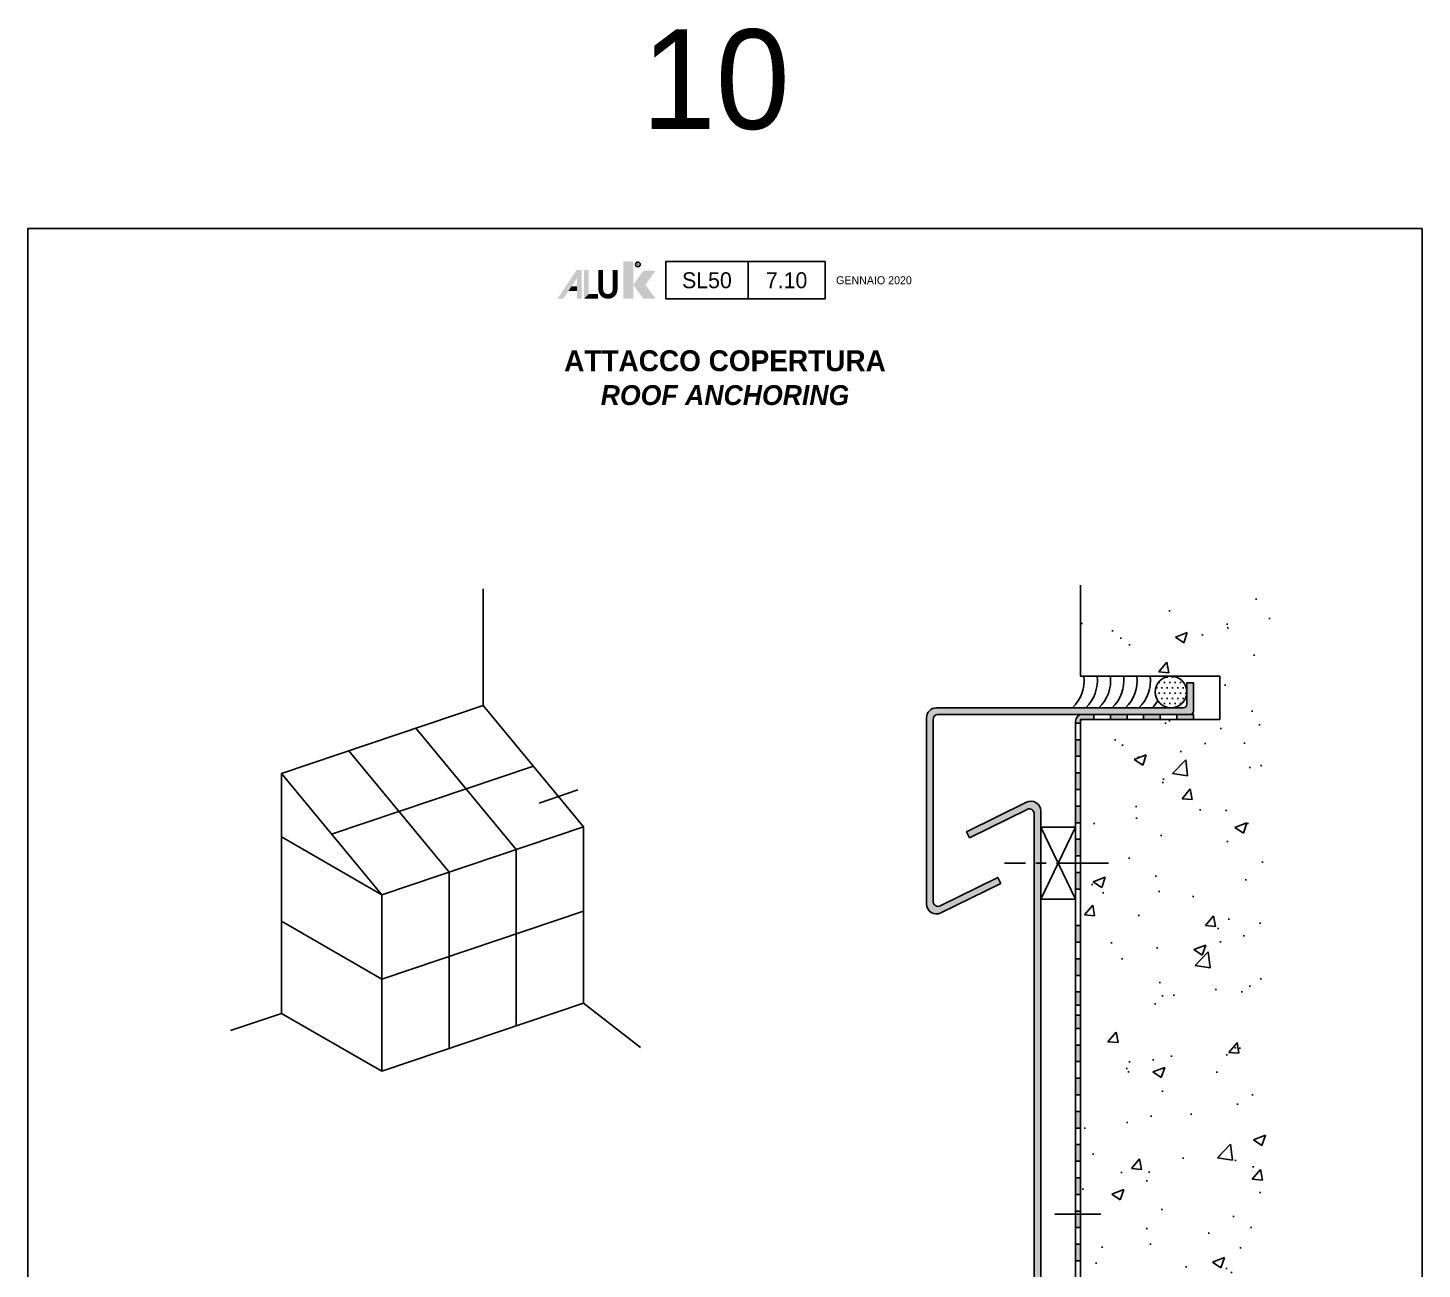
# Model space of a CAD drawing. Header units: millimetres. Extents: x -153 to 2280, y 0 to 724.
# Drawn here: x 2070 to 2280, y 537.2 to 724.2 of the extents above; entities that cross this region are included whole.
import ezdxf
from ezdxf.enums import TextEntityAlignment as Align

# ---------------------------------------------------------------- set-up
doc = ezdxf.new("R2010")
doc.units = ezdxf.units.MM
doc.header["$LTSCALE"] = 0.025
doc.header["$MEASUREMENT"] = 0
doc.linetypes.add('CENTER', pattern=[2, 1.25, -0.25, 0.25, -0.25])
for name, color, linetype in [('ASSI', 1, 'CENTER'), ('FILL', 253, 'Continuous'), ('FINE', 7, 'Continuous'), ('GOMMA', 80, 'Continuous'), ('GROSSA', 8, 'Continuous'), ('MARCHIO', 7, 'Continuous'), ('MURO', 5, 'Continuous'), ('TESTO', 2, 'Continuous')]:
    doc.layers.add(name, color=color, linetype=linetype)
doc.styles.add('Aluk Text', font='GOTHIC.TTF')
doc.styles.add('CARTIGLIO', font='GOTHIC.TTF')
doc.styles.get("Standard").update_dxf_attribs({"font": 'arial.ttf'})

# ---------------------------------------------------------------- blocks, each defined once
blk = doc.blocks.new('NMC')
at = {"layer": 'MARCHIO'}
blk.add_line((3.475523716942959, -10.59999999961462), (3.475523716942959, -5), dxfattribs=at)
at = {"layer": 'MARCHIO', "const_width": 0.7152653002394818}
blk.add_lwpolyline([(-16.54721710297207, -6.248036261356958), (-16.54721710297207, -9.161186732786803, -1), (-18.70957833638829, -9.161186732786803), (-18.70957833638829, -6.248036261356958)], format="xyb", dxfattribs=at)
at = {"layer": 'MARCHIO'}
blk.add_lwpolyline([(15.07670719353756, -10.59999999961457), (-8.925659759651637, -10.59999999961462), (-8.925659759651637, -5.000000000000114), (15.07670719353756, -5)], close=True, dxfattribs=at)
blk.add_circle((-13.1070969589008, -5.42619914779516), 0.3538409291044649, dxfattribs=at)
for points in [[(-25.22857409871064, -10.59999999961462), (-24.37041545839907, -10.59999999961462), (-22.32726493987219, -6.248036261357015), (-22.31075283663237, -7.510506066964581)], [(-22.32726493987219, -6.248036261357015), (-22.31075283663237, -7.510506066964581), (-21.59548753639287, -6.248036261357015), (-21.59548753639287, -10.59999999961462)], [(-21.22957221992424, -6.248036261356958), (-20.51430691968476, -6.248036261356958), (-21.22957221992424, -10.59999999961462), (-20.51430691968476, -9.884734699375144)], [(-15.33222340151639, -4.970277350701963), (-13.83064492548921, -4.970277350701963), (-15.33222340151637, -10.59999999961462), (-13.83064492548917, -10.59999999961462)], [(-22.31075283663235, -10.59999999961462), (-21.59548753639287, -10.59999999961462), (-22.31075283663237, -7.510506066964581)], [(-12.3066819024238, -6.346325408330472), (-10.4673652837255, -6.346325408330472), (-13.80797881699472, -8.473162703972548), (-11.96866219829644, -8.473162703972548)], [(-23.10725874911836, -8.705264935693606), (-23.58410228261134, -9.420530235933029), (-22.31075283663233, -8.705264935693606), (-22.31075283663235, -9.420530235933086)], [(-20.51430691968476, -9.884734699375144), (-21.22957221992424, -10.59999999961462), (-19.13825886205626, -9.884734699375201), (-19.13825886205626, -10.59999999961462)], [(-13.80797881699472, -8.473162703972548), (-11.96866219829644, -8.473162703972548), (-12.30668190242383, -10.59999999961462), (-10.46736528372554, -10.59999999961462)]]:
    blk.add_solid(points, dxfattribs=at)
blk.add_text('R', height=0.3555716236999552, dxfattribs=at).set_placement((-13.1070969589008, -5.42619914779516), align=Align.MIDDLE)
at = {"layer": 'MARCHIO', "color": 2, "style": 'CARTIGLIO'}
for tag, p in [('SERIE', (-2.723292806462311, -7.800000000000011)), ('PAG', (9.276707193537689, -7.800000000000011))]:
    blk.add_attdef(tag, text='', height=2.4, dxfattribs=at).set_placement(p, align=Align.MIDDLE)
blk.add_attdef('REVISIONE', text='', height=1.2, dxfattribs=at).set_placement((16.72919102948526, -7.799999999807284), align=Align.MIDDLE_LEFT)

msp = doc.modelspace()

# ---------------------------------------------------------------- hatches: boundary and pattern name
at = {"layer": 'FILL'}
h = msp.add_hatch(dxfattribs=at)
h.set_pattern_fill('AR-CONC', color=256, scale=0.1, style=0)
h.set_pattern_definition([(49.99999999999999, (2479.481113829765, 399.4999989433861), (18.2184668996004, -1.593908553890309), [1.905, -20.955]), (355, (2479.481113829765, 399.4999989433861), (-3.524282597566699, 19.105664288218), [1.524, -16.764]), (100.451, (2480.999313829766, 399.367173943386), (14.69425016659592, 17.51166878202919), [1.619, -17.809]), (46.18420000000002, (2479.481113829765, 404.579998943386), (27.10790408921299, -4.204232793272715), [2.857499999999999, -31.43249999999999]), (96.63559999999998, (2481.740103829766, 404.2296489433861), (23.74042344662372, 24.74255558900492), [2.428499999999999, -26.71349999999999]), (351.1840000000001, (2479.481113829765, 404.579998943386), (23.74046058139339, 24.74251178605977), [2.286, -25.146]), (21, (2482.021113829766, 403.3099989433861), (15.16148798353833, -10.22655185167625), [1.905, -20.955]), (326.0000000000001, (2482.021113829766, 403.3099989433861), (6.180202834764708, 18.41879661223193), [1.524, -16.764]), (71.4514, (2483.284563829766, 402.457788943386), (21.34164907701245, 8.192285771605745), [1.619, -17.809]), (37.50000000000001, (2479.481113829765, 399.4999989433861), (0.3088603250591817, 8.455503887315311), [0, -16.5608, 0, -17.018, 0, -16.8275]), (7.499999999999999, (2479.481113829765, 399.4999989433861), (6.681966251030575, 10.01805748181195), [0, -9.7028, 0, -16.1798, 0, -6.413500000000001]), (327.5, (2473.816913829766, 399.4999989433861), (13.55905951668714, -0.5728743992673458), [0, -6.350000000000001, 0, -19.812, 0, -26.289]), (317.5, (2471.276913829766, 399.4999989433861), (14.81291813860181, 2.542649103333302), [0, -8.255, 0, -13.1572, 0, -18.669])])
h.paths.add_polyline_path([(2257.552842023427, 640.2718649294743), (2228.552842023427, 640.2718649294743), (2228.552842023427, 626.5419195599494), (2249.552842023427, 626.5419195599494), (2249.552842023427, 622.5419195599494), (2228.552842023427, 622.5419195599494), (2228.552842023427, 425.1472335129347), (2257.552842023427, 425.1472335129347)])
h = msp.add_hatch(dxfattribs=at)
h.set_pattern_fill('DOTS', color=256, scale=0.5, style=0)
h.set_pattern_definition([(0, (2065.00000328376, 396.9999989433861), (0.396875, 0.79375), [0, -0.79375])])
h.paths.add_polyline_path([(2239.802842023427, 624.1669195599494, 1), (2244.552842023427, 624.1669195599494, 1)])
h = msp.add_hatch(color=256, dxfattribs=at)
edge = h.paths.add_edge_path()
edge.add_line((2245.552842023427, 625.5419195599494), (2245.552842023427, 621.2919195599494))
edge.add_arc((2245.052842023427, 621.2919195599494), 0.5, -90, 0, ccw=False)
edge.add_line((2245.052842023427, 620.7919195599494), (2207.097225394532, 620.7919195599494))
edge.add_arc((2207.097225394532, 620.0419195599494), 0.75, 90, 180)
edge.add_line((2206.347225394532, 620.0419195599494), (2206.347225394532, 592.6343171476769))
edge.add_arc((2207.097225394532, 592.6343171476769), 0.7499999999999716, 179.9999999999978, 296.3245309778147)
edge.add_line((2207.429816627716, 591.9620946609891), (2216.08526024249, 596.2444933051952))
edge.add_line((2216.08526024249, 596.2444933051951), (2216.528715220069, 595.348196656278))
edge.add_line((2216.528715220069, 595.348196656278), (2207.512407860901, 590.8872557583736))
edge.add_arc((2206.847225394532, 592.2317007317494), 1.500000000000018, 180, 296.32453097781377, ccw=False)
edge.add_line((2205.347225394532, 592.2317007317494), (2205.347225394532, 620.2919195599494))
edge.add_arc((2206.847225394532, 620.2919195599494), 1.5, 90, 180, ccw=False)
edge.add_line((2206.847225394532, 621.7919195599494), (2244.052842023427, 621.7919195599494))
edge.add_arc((2244.052842023427, 622.2919195599494), 0.5, 270, 360)
edge.add_line((2244.552842023427, 622.2919195599494), (2244.552842023427, 625.5419195599494))
edge.add_line((2244.552842023427, 625.5419195599494), (2245.552842023427, 625.5419195599494))
h = msp.add_hatch(color=256, dxfattribs=at)
edge = h.paths.add_edge_path()
edge.add_line((2219.580125930882, 521.8894660294038), (2191.854126740445, 521.8894660294038))
edge.add_line((2191.854126740445, 521.8894660294038), (2191.854126740445, 522.8894660294038))
edge.add_line((2191.854126740445, 522.8894660294038), (2219.580125930882, 522.8894660294038))
edge.add_arc((2219.580125930882, 524.8894660294038), 2, 270, 360)
edge.add_line((2221.580125930882, 524.8894660294038), (2221.580125930882, 605.8257236833408))
edge.add_arc((2220.830125930882, 605.8257236833408), 0.75, 0, 116.3245309778138)
edge.add_line((2220.497534697698, 606.4979461700286), (2211.842091082925, 602.2155475258224))
edge.add_line((2211.842091082925, 602.2155475258224), (2211.398636105345, 603.1118441747395))
edge.add_line((2211.398636105345, 603.1118441747395), (2220.414943464513, 607.5727850726439))
edge.add_arc((2221.080125930882, 606.2283400992683), 1.50000000000003, 1.0800249583553523e-12, 116.3245309778147, ccw=False)
edge.add_line((2222.580125930882, 606.2283400992683), (2222.580125930882, 524.8894660294037))
edge.add_arc((2219.580125930882, 524.8894660294038), 3, -90, 0, ccw=False)
at = {"layer": 'FINE'}
h = msp.add_hatch(color=256, dxfattribs=at)
h.paths.add_polyline_path([(2228.552842023427, 596.989738699658), (2227.802842023427, 596.9897386996581), (2227.802842023427, 594.489738699658), (2228.552842023427, 594.489738699658)])
h.paths.add_polyline_path([(2227.802842023427, 599.489738699658), (2228.552842023427, 599.4897386996581), (2228.552842023427, 601.989738699658), (2227.802842023427, 601.989738699658)])
h.paths.add_polyline_path([(2227.802842023427, 604.489738699658), (2228.552842023427, 604.489738699658), (2228.552842023427, 606.9897386996581), (2227.802842023427, 606.989738699658)])
h.paths.add_polyline_path([(2227.802842023427, 609.489738699658), (2228.552842023427, 609.489738699658), (2228.552842023427, 611.989738699658), (2227.802842023427, 611.989738699658)])
h.paths.add_polyline_path([(2227.802842023427, 614.489738699658), (2228.552842023427, 614.489738699658), (2228.552842023427, 616.989738699658), (2227.802842023427, 616.989738699658)])
h.paths.add_polyline_path([(2230.552842023427, 620.0419195599494), (2230.552842023427, 620.7919195599493), (2228.802842023427, 620.7919195599493, 0.4142135623730783), (2227.802842023427, 619.7919195599494), (2227.802842023427, 619.489738699658), (2228.552842023427, 619.489738699658), (2228.552842023427, 619.7919195599493, -0.4142135623730951), (2228.802842023427, 620.0419195599493)])
h.paths.add_polyline_path([(2235.552842023427, 620.0419195599493), (2235.552842023427, 620.7919195599493), (2233.052842023427, 620.7919195599493), (2233.052842023427, 620.0419195599494)])
h.paths.add_polyline_path([(2240.552842023427, 620.0419195599493), (2240.552842023427, 620.7919195599493), (2238.052842023427, 620.7919195599493), (2238.052842023427, 620.0419195599494)])
h.paths.add_polyline_path([(2245.552842023427, 620.0419195599494), (2245.552842023427, 620.7919195599494), (2243.052842023427, 620.7919195599494), (2243.052842023427, 620.0419195599494)])
h = msp.add_hatch(color=256, dxfattribs=at)
h.paths.add_polyline_path([(2228.552842023427, 540.9897386996579), (2227.802842023427, 540.9897386996579), (2227.802842023427, 538.4897386996579), (2228.552842023427, 538.4897386996579)])
h.paths.add_polyline_path([(2228.552842023427, 545.9897386996579), (2227.802842023427, 545.9897386996579), (2227.802842023427, 543.4897386996579), (2228.552842023427, 543.4897386996579)])
h.paths.add_polyline_path([(2228.552842023427, 550.9897386996579), (2227.802842023427, 550.9897386996579), (2227.802842023427, 548.4897386996579), (2228.552842023427, 548.4897386996579)])
h.paths.add_polyline_path([(2228.552842023427, 555.9897386996579), (2227.802842023427, 555.9897386996579), (2227.802842023427, 553.4897386996579), (2228.552842023427, 553.4897386996579)])
h.paths.add_polyline_path([(2228.552842023427, 560.9897386996579), (2227.802842023427, 560.9897386996579), (2227.802842023427, 558.4897386996579), (2228.552842023427, 558.4897386996579)])
h.paths.add_polyline_path([(2228.552842023427, 565.9897386996579), (2227.802842023427, 565.9897386996579), (2227.802842023427, 563.4897386996579), (2228.552842023427, 563.4897386996579)])
h.paths.add_polyline_path([(2228.552842023427, 570.9897386996579), (2227.802842023427, 570.9897386996579), (2227.802842023427, 568.4897386996579), (2228.552842023427, 568.4897386996579)])
h.paths.add_polyline_path([(2228.552842023427, 575.4897386996579), (2227.802842023427, 575.4897386996579), (2227.802842023427, 573.4897386996579), (2228.552842023427, 573.4897386996579)])
h.paths.add_polyline_path([(2228.552842023427, 578.9897386996579), (2227.802842023427, 578.9897386996579), (2227.802842023427, 576.9897386996579), (2228.552842023427, 576.9897386996579)])
h.paths.add_polyline_path([(2228.552842023427, 583.9897386996579), (2227.802842023427, 583.9897386996579), (2227.802842023427, 581.4897386996579), (2228.552842023427, 581.4897386996579)])
h.paths.add_polyline_path([(2228.552842023427, 588.9897386996579), (2227.802842023427, 588.9897386996579), (2227.802842023427, 586.4897386996579), (2228.552842023427, 586.4897386996579)])

# ---------------------------------------------------------------- linework, layer by layer
at = {"layer": 'ASSI', "ltscale": 250}
for p, q in [((2232.745415643085, 598.3836782118924), (2217.109410426021, 598.3836782118924)), ((2224.697660197015, 545.5393910815058), (2231.614695578328, 545.5393910815056))]:
    msp.add_line(p, q, dxfattribs=at)
at = {"layer": 'FINE'}
for p, q in [((2138.580471609045, 639.738798780621), (2138.580471609045, 622.1326583550997)), ((2227.802842023427, 592.9547148200814), (2222.580125930882, 603.8126416037032)), ((2227.802842023427, 603.8126416037032), (2222.580125930882, 592.9547148200814)), ((2222.580125930882, 603.8126416037032), (2227.802842023427, 603.8126416037032)), ((2222.580125930882, 592.9547148200814), (2227.802842023427, 592.9547148200814)), ((2108.190082384296, 575.7692255939719), (2100.50000328376, 573.1747783987399)), ((2153.696024950167, 577.2952410778569), (2162.290146275892, 570.64194736365))]:
    msp.add_line(p, q, dxfattribs=at)
msp.add_circle((2242.177842023427, 624.1669195599494), 2.375, dxfattribs=at)
for centre, end in [((2223.361152767533, 625.9222914700853), 6.213060614106632), ((2225.361152767533, 625.9222914700853), 6.213060614106632), ((2227.361152767533, 625.9222914700853), 6.213060614106632), ((2229.361152767533, 625.9222914700853), 6.213060614106632), ((2231.361152767533, 625.9222914700853), 6.213060614106632), ((2233.361152767533, 625.9222914700853), 6.213060614106632), ((2235.361152767533, 625.9222914700853), 327.6292130664652)]:
    msp.add_arc(centre, 5.725317943608633, 313.8279685172861, end, dxfattribs=at)
at = {"layer": 'GOMMA'}
for p, q in [((2230.552842023427, 620.0419195599494), (2230.552842023427, 620.7919195599494)), ((2233.052842023427, 620.0419195599494), (2233.052842023427, 620.7919195599494)), ((2235.552842023427, 620.0419195599494), (2235.552842023427, 620.7919195599494)), ((2238.052842023427, 620.0419195599494), (2238.052842023427, 620.7919195599494)), ((2240.552842023427, 620.0419195599494), (2240.552842023427, 620.7919195599494)), ((2243.052842023427, 620.0419195599494), (2243.052842023427, 620.7919195599494)), ((2228.552842023427, 619.489738699658), (2227.802842023427, 619.489738699658)), ((2228.552842023427, 616.989738699658), (2227.802842023427, 616.989738699658)), ((2228.552842023427, 614.489738699658), (2227.802842023427, 614.489738699658)), ((2228.552842023427, 611.989738699658), (2227.802842023427, 611.989738699658)), ((2228.552842023427, 609.489738699658), (2227.802842023427, 609.489738699658)), ((2228.552842023427, 606.989738699658), (2227.802842023427, 606.989738699658)), ((2228.552842023427, 604.489738699658), (2227.802842023427, 604.489738699658)), ((2228.552842023427, 601.989738699658), (2227.802842023427, 601.989738699658)), ((2228.552842023427, 599.489738699658), (2227.802842023427, 599.489738699658)), ((2228.552842023427, 596.989738699658), (2227.802842023427, 596.989738699658)), ((2228.552842023427, 594.489738699658), (2227.802842023427, 594.489738699658)), ((2228.552842023427, 588.989738699658), (2227.802842023427, 588.989738699658)), ((2228.552842023427, 586.489738699658), (2227.802842023427, 586.489738699658)), ((2228.552842023427, 583.989738699658), (2227.802842023427, 583.989738699658)), ((2228.552842023427, 581.489738699658), (2227.802842023427, 581.489738699658)), ((2228.552842023427, 578.989738699658), (2227.802842023427, 578.989738699658)), ((2228.552842023427, 576.989738699658), (2227.802842023427, 576.989738699658)), ((2228.552842023427, 575.4897386996579), (2227.802842023427, 575.4897386996579)), ((2228.552842023427, 573.4897386996579), (2227.802842023427, 573.4897386996579)), ((2228.552842023427, 570.9897386996579), (2227.802842023427, 570.9897386996579)), ((2228.552842023427, 568.4897386996579), (2227.802842023427, 568.4897386996579)), ((2228.552842023427, 565.9897386996579), (2227.802842023427, 565.9897386996579)), ((2228.552842023427, 563.4897386996579), (2227.802842023427, 563.4897386996579)), ((2228.552842023427, 560.9897386996579), (2227.802842023427, 560.9897386996579)), ((2228.552842023427, 558.4897386996579), (2227.802842023427, 558.4897386996579)), ((2228.552842023427, 555.9897386996579), (2227.802842023427, 555.9897386996579)), ((2228.552842023427, 553.4897386996579), (2227.802842023427, 553.4897386996579)), ((2228.552842023427, 550.9897386996579), (2227.802842023427, 550.9897386996579)), ((2228.552842023427, 548.4897386996579), (2227.802842023427, 548.4897386996579)), ((2228.552842023427, 545.9897386996579), (2227.802842023427, 545.9897386996579)), ((2228.552842023427, 543.4897386996579), (2227.802842023427, 543.4897386996579)), ((2228.552842023427, 540.9897386996579), (2227.802842023427, 540.9897386996579)), ((2228.552842023427, 538.4897386996579), (2227.802842023427, 538.4897386996579))]:
    msp.add_line(p, q, dxfattribs=at)
msp.add_lwpolyline([(2245.552842023427, 620.7919195599494), (2228.802842023427, 620.7919195599494, 0.4142135623730951), (2227.802842023427, 619.7919195599494), (2227.802842023427, 511.8894660294038, -0.4142135623730951), (2224.802842023427, 508.8894660294038), (2191.854126740445, 508.8894660294038), (2191.854126740445, 508.1394660294038), (2224.802842023427, 508.1394660294038, 0.4142135623730951), (2228.552842023427, 511.8894660294038), (2228.552842023427, 619.7919195599493, -0.4142135623730951), (2228.802842023427, 620.0419195599493), (2245.552842023427, 620.0419195599494), (2245.552842023427, 620.7919195599494), (2245.552842023427, 620.0419195599494)], format="xyb", dxfattribs=at)
at = {"layer": 'GROSSA', "color": 3}
for p, q in [((2138.580471609045, 622.1326583550997), (2108.190082384296, 611.8796740807682)), ((2153.696024950167, 603.86978204507), (2138.580471609045, 622.1326583550997)), ((2143.565895208584, 600.4521206202928), (2128.450341867462, 618.7149969303225)), ((2133.435765467, 597.0344591955156), (2118.320212125879, 615.2973355055453)), ((2108.190082384296, 611.8796740807682), (2108.190082384296, 575.7692255939719)), ((2123.305635725417, 593.6167977707385), (2108.190082384296, 611.8796740807682)), ((2146.138248279606, 613.0012202000848), (2115.747859054856, 602.7482359257533)), ((2153.696024950167, 603.86978204507), (2123.305635725417, 593.6167977707385)), ((2153.696024950167, 603.86978204507), (2153.696024950167, 577.2952410778568)), ((2123.305635725417, 593.6167977707385), (2108.190082384296, 602.343766561185)), ((2143.565895208584, 600.4521206202928), (2143.565895208584, 573.8775796530795)), ((2133.435765467, 597.0344591955156), (2133.435765467, 570.4599182283024)), ((2123.305635725417, 593.6167977707385), (2123.305635725417, 567.0422568035252)), ((2153.696024950167, 591.1801812166739), (2123.305635725417, 580.9271969423423)), ((2123.305635725417, 580.9271969423423), (2108.190082384296, 589.6541657327891)), ((2123.305635725417, 567.0422568035252), (2108.190082384296, 575.7692255939719)), ((2153.696024950167, 577.2952410778568), (2123.305635725417, 567.0422568035252))]:
    msp.add_line(p, q, dxfattribs=at)
at = {"layer": 'GROSSA', "color": 4}
msp.add_line((2152.848958960214, 609.4246272630646), (2146.985314269559, 607.4463749820902), dxfattribs=at)
at = {"layer": 'GROSSA'}
for points in [[(2245.552842023427, 625.5419195599494), (2245.552842023427, 621.2919195599494, -0.4142135623730938), (2245.052842023427, 620.7919195599494), (2207.097225394532, 620.7919195599494, 0.414213562373095), (2206.347225394532, 620.0419195599494), (2206.347225394532, 592.6343171476769, 0.5561616287088179), (2207.429816627716, 591.9620946609891), (2216.08526024249, 596.2444933051951), (2216.528715220069, 595.348196656278), (2207.512407860901, 590.8872557583736, -0.556161628708811), (2205.347225394532, 592.2317007317494), (2205.347225394532, 620.2919195599494, -0.414213562373095), (2206.847225394532, 621.7919195599494), (2244.052842023427, 621.7919195599494, 0.414213562373095), (2244.552842023427, 622.2919195599494), (2244.552842023427, 625.5419195599494)], [(2219.580125930882, 521.8894660294038), (2191.854126740445, 521.8894660294038), (2191.854126740445, 522.8894660294038), (2219.580125930882, 522.8894660294038, 0.4142135623730948), (2221.580125930882, 524.8894660294038), (2221.580125930882, 605.8257236833408, 0.5561616287088142), (2220.497534697698, 606.4979461700286), (2211.842091082925, 602.2155475258224), (2211.398636105345, 603.1118441747395), (2220.414943464513, 607.572785072644, -0.5561616287088186), (2222.580125930882, 606.2283400992683), (2222.580125930882, 524.8894660294038, -0.4142135623730948)]]:
    msp.add_lwpolyline(points, format="xyb", close=True, dxfattribs=at)
at = {"layer": 'MARCHIO'}
msp.add_lwpolyline([(2280.00000302618, 693.9999990677948), (2070.00000302618, 693.9999990677948), (2070.00000302618, 396.9999990677947), (2280.00000302618, 396.9999990677947)], close=True, dxfattribs=at)
at = {"layer": 'MURO'}
msp.add_lwpolyline([(2228.552842023427, 640.2718649294743), (2228.552842023427, 626.5419195599494), (2249.552842023427, 626.5419195599494), (2249.552842023427, 620.0419195599494), (2228.552842023427, 620.0419195599494), (2228.552842023427, 425.1472335129347)], dxfattribs=at)

# ---------------------------------------------------------------- block references
at = {"layer": 'MARCHIO'}
msp.add_blockref('NMC', (2175.000003902035, 693.9999998452056), dxfattribs=at).add_auto_attribs({'REVISIONE': 'GENNAIO 2020', 'SERIE': 'SL50', 'PAG': '7.10'})

# ---------------------------------------------------------------- texts
at = {"layer": 'TESTO', "style": 'Aluk Text'}
msp.add_text('10', height=15, dxfattribs=at).set_placement((2162.447722237969, 708.9892664368292))
at = {"layer": 'TESTO', "insert": (2174.99999960703, 671.4999990182612), "char_height": 3, "width": 169.4146812497933, "attachment_point": 5, "style": 'Aluk Text'}
msp.add_mtext('{\\fCentury Gothic|b1|i0|c0|p34;\\H1.05x;ATTACCO COPERTURA\\P\\fCentury Gothic|b1|i1|c0|p34;\\H0.95238x;ROOF ANCHORING}', dxfattribs=at)

doc.saveas('drawing.dxf')
